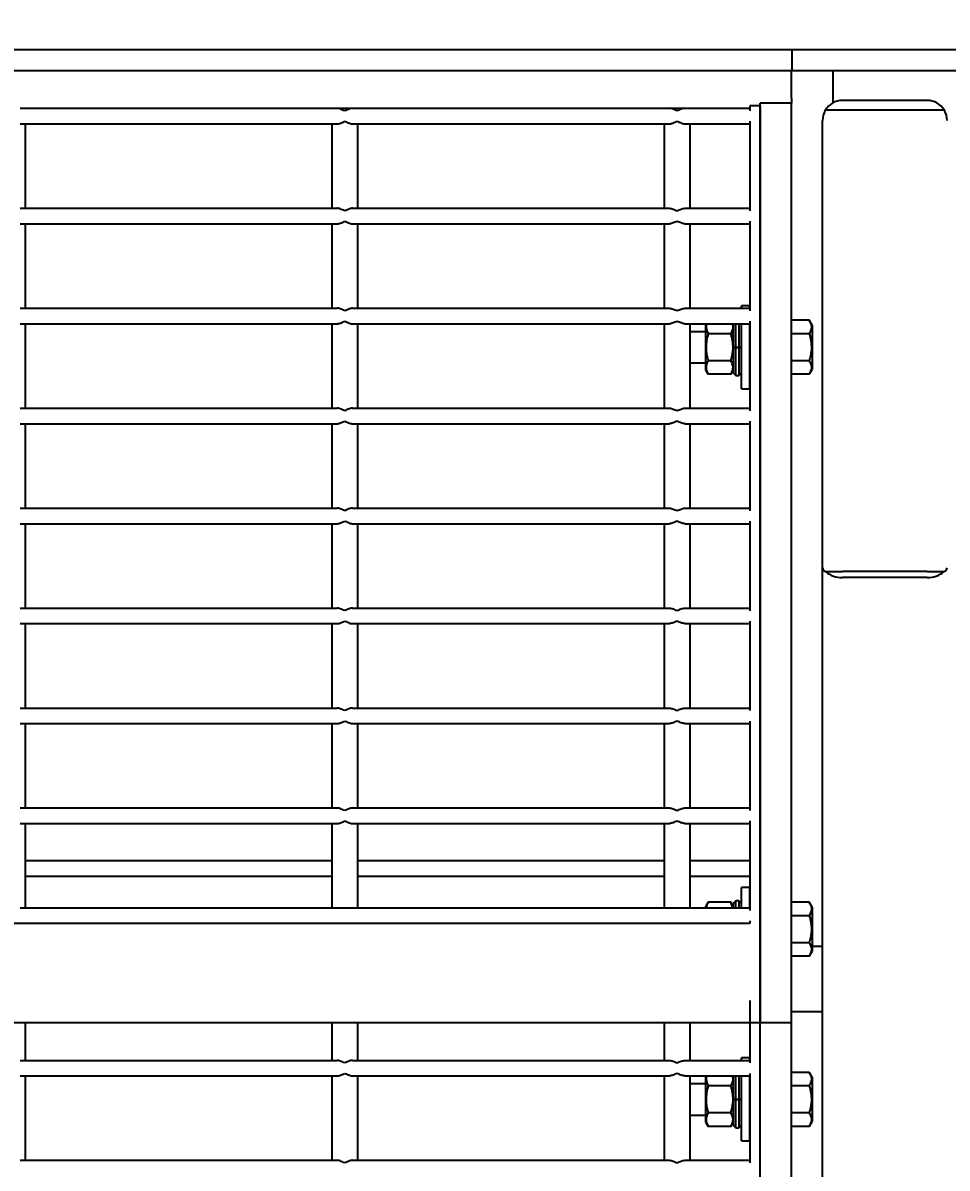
# Model space of a CAD drawing. Header units: millimetres. Extents: x 1293 to 41893, y 1011 to 26911.
# Drawn here: x 16819.2 to 17101.8, y 13381.4 to 13731.3 of the extents above; entities that cross this region are included whole.
import ezdxf

# ---------------------------------------------------------------- set-up
doc = ezdxf.new("R2010")
doc.units = ezdxf.units.MM
doc.header["$LTSCALE"] = 50
doc.layers.add('CAPA_1', color=7, linetype='Continuous')
doc.layers.add('PASILLOS', color=2, linetype='Continuous')
doc.styles.add('SLDTEXTSTYLE0', font='TXT', dxfattribs={"width": 0.75})
doc.dimstyles.new('SLDDIMSTYLE0', dxfattribs={"dimtxt": 100, "dimasz": 100, "dimexe": 0, "dimexo": 0.0625, "dimgap": 25, "dimtad": 2, "dimdec": 0, "dimrnd": 1e-09, "dimzin": 12, "dimdsep": 46, "dimtxsty": 'SLDTEXTSTYLE0', "dimsah": 1, "dimcen": 0.09, "dimadec": 0, "dimazin": 3, "dimtfac": 1, "dimtdec": 0, "dimtofl": 0, "dimtmove": 0, "dimatfit": 3, "dimfxl": 1, "dimfrac": 2, "dimtolj": 1, "dimtzin": 12, "dimarcsym": 0})

# ---------------------------------------------------------------- blocks, each defined once
blk = doc.blocks.new('_D_16')
at = {"layer": 'CAPA_1', "transparency": 16777216}
for p, q in [((18069.94, 13667.83), (18069.94, 9974.87)), ((7974.69, 13667.35), (7974.69, 9974.87)), ((7974.69, 10024.87), (18069.94, 10024.87))]:
    blk.add_line(p, q, dxfattribs=at)
for points in [[(7974.69, 10024.87), (8074.69, 10009.48), (8074.69, 10040.25)], [(18069.94, 10024.87), (17969.94, 10040.25), (17969.94, 10009.48)]]:
    blk.add_solid(points, dxfattribs=at)
at = {"layer": 'CAPA_1', "transparency": 16777216, "insert": (12837.59, 10153.77), "char_height": 100, "attachment_point": 1, "style": 'SLDTEXTSTYLE0'}
blk.add_mtext('10095', dxfattribs=at)

msp = doc.modelspace()

# ---------------------------------------------------------------- linework, layer by layer
at = {"layer": 'PASILLOS', "linetype": 'Continuous', "lineweight": 25}
for p, q in [((16226.3128232, 13723.182389), (17054.3128232, 13723.182389)), ((17054.3128232, 13723.182389), (18015.9628232, 13723.182389)), ((17054.3128232, 13723.182389), (17054.3128232, 13716.832389)), ((16226.3128232, 13716.832389), (17054.3128232, 13716.832389)), ((17054.1628232, 13708.182389), (17054.1628232, 13716.832389)), ((17054.3128232, 13716.832389), (18014.6629278, 13716.832389)), ((17066.8628232, 13716.832389), (17066.8628232, 13708.182389)), ((17041.4678232, 13706.026139), (17041.4678232, 13704.438639)), ((17044.6478232, 13706.026139), (17041.4678232, 13706.026139)), ((17054.1628232, 13706.832389), (17044.6378232, 13706.832389)), ((17044.6378232, 13425.832389), (17044.6378232, 13706.832389)), ((17044.6478232, 13706.026139), (17044.6478232, 13425.832389)), ((17054.1628232, 13708.182389), (17054.1628232, 13706.832389)), ((17054.1628232, 13425.832389), (17054.1628232, 13706.832389)), ((17066.8628232, 13708.182389), (17066.8628232, 13706.8770384)), ((17095.6918232, 13707.6224333), (17069.7838232, 13707.6224333)), ((16818.4240732, 13705.232389), (16915.2615732, 13705.232389)), ((16915.2615732, 13705.232389), (16920.0240732, 13705.232389)), ((16920.0240732, 13705.232389), (17016.8615732, 13705.232389)), ((17016.8615732, 13705.232389), (17021.6240732, 13705.232389)), ((17021.6240732, 13705.232389), (17041.4678232, 13705.232389)), ((17069.7838232, 13704.6224333), (17064.5325376, 13704.6224333)), ((17095.6918232, 13704.6224333), (17069.7838232, 13704.6224333)), ((17100.9431087, 13704.6224333), (17095.6918232, 13704.6224333)), ((16818.4240732, 13700.469889), (16915.2615732, 13700.469889)), ((16820.0115732, 13674.692389), (16820.0115732, 13700.469889)), ((16913.6740732, 13700.469889), (16913.6740732, 13674.692389)), ((16920.0240732, 13700.469889), (17016.8615732, 13700.469889)), ((16921.6115732, 13674.692389), (16921.6115732, 13700.469889)), ((17015.2740732, 13700.469889), (17015.2740732, 13674.692389)), ((17021.6240732, 13700.469889), (17041.4678232, 13700.469889)), ((17023.2115732, 13674.692389), (17023.2115732, 13700.469889)), ((17041.4678232, 13701.263639), (17041.4678232, 13673.898639)), ((17063.6878232, 13564.8575629), (17063.6878232, 13701.5264333)), ((16818.4240732, 13674.692389), (16915.2615732, 13674.692389)), ((16920.0240732, 13674.692389), (17016.8615732, 13674.692389)), ((17021.6240732, 13674.692389), (17041.4678232, 13674.692389)), ((16818.4240732, 13669.929889), (16915.2615732, 13669.929889)), ((16820.0115732, 13644.152389), (16820.0115732, 13669.929889)), ((16913.6740732, 13669.929889), (16913.6740732, 13644.152389)), ((16920.0240732, 13669.929889), (17016.8615732, 13669.929889)), ((16921.6115732, 13644.152389), (16921.6115732, 13669.929889)), ((17015.2740732, 13669.929889), (17015.2740732, 13644.152389)), ((17021.6240732, 13669.929889), (17041.4678232, 13669.929889)), ((17023.2115732, 13644.152389), (17023.2115732, 13669.929889)), ((17041.4678232, 13670.723639), (17041.4678232, 13643.358639)), ((16818.4240732, 13644.152389), (16915.2615732, 13644.152389)), ((16920.0240732, 13644.152389), (17016.8615732, 13644.152389)), ((17021.6240732, 13644.152389), (17041.4678232, 13644.152389)), ((17041.4628232, 13644.912389), (17038.9228232, 13644.912389)), ((17038.9228232, 13644.152389), (17038.9228232, 13644.912389)), ((17041.4628232, 13644.152389), (17041.4628232, 13644.912389)), ((17041.4678232, 13640.183639), (17041.4678232, 13612.818639)), ((17059.6622708, 13640.461281), (17054.1628232, 13640.461281)), ((17060.5128232, 13638.988081), (17059.6622708, 13640.461281)), ((16818.4240732, 13639.389889), (16915.2615732, 13639.389889)), ((16820.0115732, 13613.612389), (16820.0115732, 13639.389889)), ((16913.6740732, 13639.389889), (16913.6740732, 13613.612389)), ((16920.0240732, 13639.389889), (17016.8615732, 13639.389889)), ((16921.6115732, 13613.612389), (16921.6115732, 13639.389889)), ((17015.2740732, 13639.389889), (17015.2740732, 13613.612389)), ((17021.6240732, 13639.389889), (17041.4678232, 13639.389889)), ((17023.2115732, 13613.612389), (17023.2115732, 13639.389889)), ((17028.0484482, 13636.974889), (17023.2115732, 13636.974889)), ((17028.105249, 13639.389889), (17028.0484482, 13639.291507)), ((17028.0484482, 13625.133271), (17028.0484482, 13639.291507)), ((17035.7092122, 13636.3307405), (17028.7220591, 13636.3307405)), ((17036.3828232, 13639.291507), (17036.3260223, 13639.389889)), ((17036.3828232, 13639.389889), (17036.3828232, 13632.212389)), ((17037.1765732, 13632.212389), (17037.1765732, 13639.389889)), ((17038.1290732, 13639.389889), (17038.1290732, 13632.212389)), ((17038.9228232, 13619.512389), (17038.9228232, 13639.389889)), ((17041.4628232, 13619.512389), (17041.4628232, 13639.389889)), ((17041.4678232, 13636.974889), (17041.4628232, 13636.974889)), ((17059.6622708, 13636.336835), (17054.1628232, 13636.336835)), ((17060.5128232, 13638.988081), (17060.5128232, 13632.212389)), ((17036.3828232, 13632.212389), (17037.1765732, 13632.212389)), ((17036.3828232, 13632.1670052), (17037.1765732, 13632.1732552)), ((17036.3828232, 13632.1566479), (17036.3828232, 13632.1506863)), ((17036.3828232, 13632.1506863), (17036.3828232, 13624.376139)), ((17037.1765732, 13632.1444363), (17036.3828232, 13632.1506863)), ((17037.1765732, 13632.212389), (17038.1290732, 13632.212389)), ((17038.1290732, 13632.1732552), (17037.1765732, 13632.1732552)), ((17037.1765732, 13623.582389), (17037.1765732, 13632.1444363)), ((17037.1765732, 13632.1444363), (17038.1290732, 13632.1444363)), ((17038.1290732, 13632.212389), (17038.9228232, 13632.212389)), ((17038.1290732, 13632.1732552), (17038.9228232, 13632.1670052)), ((17038.9228232, 13632.1506863), (17038.1290732, 13632.1444363)), ((17038.1290732, 13632.1444363), (17038.1290732, 13623.582389)), ((17060.5128232, 13632.212389), (17060.5128232, 13625.436697)), ((17023.2115732, 13627.449889), (17028.0484482, 13627.449889)), ((17035.7092122, 13628.0940375), (17028.7220591, 13628.0940375)), ((17041.4628232, 13627.449889), (17041.4678232, 13627.449889)), ((17059.6622708, 13628.087943), (17054.1628232, 13628.087943)), ((17028.0484482, 13625.133271), (17028.727344, 13623.957389)), ((17035.7039274, 13623.957389), (17028.727344, 13623.957389)), ((17035.7039274, 13623.957389), (17036.3828232, 13625.133271)), ((17036.3828232, 13624.376139), (17037.1765732, 13623.582389)), ((17037.1765732, 13623.582389), (17038.1290732, 13623.582389)), ((17038.1290732, 13623.582389), (17038.9228232, 13624.376139)), ((17059.6622708, 13623.963497), (17054.1628232, 13623.963497)), ((17059.6622708, 13623.963497), (17060.5128232, 13625.436697)), ((17038.9228232, 13619.512389), (17041.4628232, 13619.512389)), ((16818.4240732, 13613.612389), (16915.2615732, 13613.612389)), ((16920.0240732, 13613.612389), (17016.8615732, 13613.612389)), ((17021.6240732, 13613.612389), (17041.4678232, 13613.612389)), ((16818.4240732, 13608.849889), (16915.2615732, 13608.849889)), ((16820.0115732, 13583.072389), (16820.0115732, 13608.849889)), ((16913.6740732, 13608.849889), (16913.6740732, 13583.072389)), ((16920.0240732, 13608.849889), (17016.8615732, 13608.849889)), ((16921.6115732, 13583.072389), (16921.6115732, 13608.849889)), ((17015.2740732, 13608.849889), (17015.2740732, 13583.072389)), ((17021.6240732, 13608.849889), (17041.4678232, 13608.849889)), ((17023.2115732, 13583.072389), (17023.2115732, 13608.849889)), ((17041.4678232, 13609.643639), (17041.4678232, 13582.278639)), ((16818.4240732, 13583.072389), (16915.2615732, 13583.072389)), ((16920.0240732, 13583.072389), (17016.8615732, 13583.072389)), ((17021.6240732, 13583.072389), (17041.4678232, 13583.072389)), ((16818.4240732, 13578.309889), (16915.2615732, 13578.309889)), ((16820.0115732, 13552.532389), (16820.0115732, 13578.309889)), ((16913.6740732, 13578.309889), (16913.6740732, 13552.532389)), ((16920.0240732, 13578.309889), (17016.8615732, 13578.309889)), ((16921.6115732, 13552.532389), (16921.6115732, 13578.309889)), ((17015.2740732, 13578.309889), (17015.2740732, 13552.532389)), ((17021.6240732, 13578.309889), (17041.4678232, 13578.309889)), ((17023.2115732, 13552.532389), (17023.2115732, 13578.309889)), ((17041.4678232, 13579.103639), (17041.4678232, 13551.738639)), ((17063.6878232, 10630.9617267), (17063.6878232, 13564.8575629)), ((17064.6434927, 13563.6648608), (17069.7838232, 13563.6648608)), ((17095.6918232, 13563.6648608), (17069.7838232, 13563.6648608)), ((17095.6918232, 13563.6648608), (17100.8321536, 13563.6648608)), ((17095.6918232, 13561.8527925), (17069.7838232, 13561.8527925)), ((16818.4240732, 13552.532389), (16915.2615732, 13552.532389)), ((16920.0240732, 13552.532389), (17016.8615732, 13552.532389)), ((17021.6240732, 13552.532389), (17041.4678232, 13552.532389)), ((17041.4678232, 13548.563639), (17041.4678232, 13521.198639)), ((16818.4240732, 13547.769889), (16915.2615732, 13547.769889)), ((16820.0115732, 13521.992389), (16820.0115732, 13547.769889)), ((16913.6740732, 13547.769889), (16913.6740732, 13521.992389)), ((16920.0240732, 13547.769889), (17016.8615732, 13547.769889)), ((16921.6115732, 13521.992389), (16921.6115732, 13547.769889)), ((17015.2740732, 13547.769889), (17015.2740732, 13521.992389)), ((17021.6240732, 13547.769889), (17041.4678232, 13547.769889)), ((17023.2115732, 13521.992389), (17023.2115732, 13547.769889)), ((16818.4240732, 13521.992389), (16915.2615732, 13521.992389)), ((16920.0240732, 13521.992389), (17016.8615732, 13521.992389)), ((17021.6240732, 13521.992389), (17041.4678232, 13521.992389)), ((16818.4240732, 13517.229889), (16915.2615732, 13517.229889)), ((16820.0115732, 13491.452389), (16820.0115732, 13517.229889)), ((16913.6740732, 13517.229889), (16913.6740732, 13491.452389)), ((16920.0240732, 13517.229889), (17016.8615732, 13517.229889)), ((16921.6115732, 13491.452389), (16921.6115732, 13517.229889)), ((17015.2740732, 13517.229889), (17015.2740732, 13491.452389)), ((17021.6240732, 13517.229889), (17041.4678232, 13517.229889)), ((17023.2115732, 13491.452389), (17023.2115732, 13517.229889)), ((17041.4678232, 13518.023639), (17041.4678232, 13490.658639)), ((16818.4240732, 13491.452389), (16915.2615732, 13491.452389)), ((16920.0240732, 13491.452389), (17016.8615732, 13491.452389)), ((17021.6240732, 13491.452389), (17041.4678232, 13491.452389)), ((16818.4240732, 13486.689889), (16915.2615732, 13486.689889)), ((16820.0115732, 13460.912389), (16820.0115732, 13486.689889)), ((16913.6740732, 13486.689889), (16913.6740732, 13460.912389)), ((16920.0240732, 13486.689889), (17016.8615732, 13486.689889)), ((16921.6115732, 13460.912389), (16921.6115732, 13486.689889)), ((17015.2740732, 13486.689889), (17015.2740732, 13460.912389)), ((17021.6240732, 13486.689889), (17041.4678232, 13486.689889)), ((17023.2115732, 13460.912389), (17023.2115732, 13486.689889)), ((17041.4678232, 13487.483639), (17041.4678232, 13460.118639)), ((16820.0115732, 13475.4190561), (16913.6740732, 13475.4190561)), ((16921.6115732, 13475.4190561), (17015.2740732, 13475.4190561)), ((17023.2115732, 13475.4190561), (17041.4678232, 13475.4190561)), ((16820.0115732, 13470.6565561), (16913.6740732, 13470.6565561)), ((16921.6115732, 13470.6565561), (17015.2740732, 13470.6565561)), ((17023.2115732, 13470.6565561), (17041.4678232, 13470.6565561)), ((17041.4628232, 13467.112389), (17038.9228232, 13467.112389)), ((17038.9228232, 13460.912389), (17038.9228232, 13467.112389)), ((17041.4628232, 13460.912389), (17041.4628232, 13467.112389)), ((17028.727344, 13462.667389), (17028.0484482, 13461.491507)), ((17028.0484482, 13460.912389), (17028.0484482, 13461.491507)), ((17035.7039274, 13462.667389), (17028.727344, 13462.667389)), ((17036.3828232, 13461.491507), (17035.7039274, 13462.667389)), ((17036.2860094, 13460.912389), (17035.7039274, 13462.667389)), ((17037.1765732, 13463.042389), (17036.3828232, 13462.248639)), ((17036.3828232, 13462.248639), (17036.3828232, 13460.912389)), ((17038.1290732, 13463.042389), (17037.1765732, 13463.042389)), ((17037.1765732, 13460.912389), (17037.1765732, 13463.042389)), ((17038.9228232, 13462.248639), (17038.1290732, 13463.042389)), ((17038.1290732, 13463.042389), (17038.1290732, 13460.912389)), ((17059.6622708, 13462.661281), (17054.1628232, 13462.661281)), ((17060.5128232, 13461.188081), (17059.6622708, 13462.661281)), ((17060.5128232, 13461.188081), (17060.5128232, 13454.412389)), ((16818.4240732, 13460.912389), (16915.2615732, 13460.912389)), ((16915.2615732, 13460.912389), (16920.0240732, 13460.912389)), ((16920.0240732, 13460.912389), (17016.8615732, 13460.912389)), ((17016.8615732, 13460.912389), (17021.6240732, 13460.912389)), ((17021.6240732, 13460.912389), (17041.4678232, 13460.912389)), ((17059.6622708, 13458.536835), (17054.1628232, 13458.536835)), ((17041.4678232, 13456.149889), (16285.8178232, 13456.149889)), ((17041.4678232, 13456.943639), (17041.4678232, 13456.149889)), ((17060.5128232, 13454.412389), (17060.5128232, 13447.636697)), ((17059.6622708, 13450.287943), (17054.1628232, 13450.287943)), ((17059.6622708, 13446.163497), (17060.5128232, 13447.636697)), ((17060.5128232, 13449.182389), (17063.6878232, 13449.182389)), ((17059.6622708, 13446.163497), (17054.1628232, 13446.163497)), ((17041.4678232, 13432.664389), (17041.4678232, 13425.832389)), ((17063.6878232, 13429.182389), (17054.1628232, 13429.182389)), ((17041.4678232, 13425.832389), (16285.8178232, 13425.832389)), ((16820.0115732, 13414.3390561), (16820.0115732, 13425.832389)), ((16913.6740732, 13425.832389), (16913.6740732, 13414.3390561)), ((16921.6115732, 13414.3390561), (16921.6115732, 13425.832389)), ((17015.2740732, 13425.832389), (17015.2740732, 13414.3390561)), ((17023.2115732, 13414.3390561), (17023.2115732, 13425.832389)), ((17044.6478232, 13425.832389), (17041.4678232, 13425.832389)), ((17041.4678232, 13425.832389), (17041.4678232, 13413.5453061)), ((17054.1628232, 13425.832389), (17044.6378232, 13425.832389)), ((17044.6378232, 10631.1549312), (17044.6378232, 13425.832389)), ((17054.1628232, 13278.428817), (17054.1628232, 13425.832389)), ((16818.4240732, 13414.3390561), (16915.2615732, 13414.3390561)), ((16920.0240732, 13414.3390561), (17016.8615732, 13414.3390561)), ((17021.6240732, 13414.3390561), (17041.4678232, 13414.3390561)), ((17041.4628232, 13415.0990561), (17038.9228232, 13415.0990561)), ((17038.9228232, 13414.3390561), (17038.9228232, 13415.0990561)), ((17041.4628232, 13414.3390561), (17041.4628232, 13415.0990561)), ((16818.4240732, 13409.5765561), (16915.2615732, 13409.5765561)), ((16820.0115732, 13383.7990561), (16820.0115732, 13409.5765561)), ((16913.6740732, 13409.5765561), (16913.6740732, 13383.7990561)), ((16920.0240732, 13409.5765561), (17016.8615732, 13409.5765561)), ((16921.6115732, 13383.7990561), (16921.6115732, 13409.5765561)), ((17015.2740732, 13409.5765561), (17015.2740732, 13383.7990561)), ((17021.6240732, 13409.5765561), (17041.4678232, 13409.5765561)), ((17023.2115732, 13383.7990561), (17023.2115732, 13409.5765561)), ((17028.105249, 13409.5765561), (17028.0484482, 13409.4781741)), ((17028.0484482, 13395.3199381), (17028.0484482, 13409.4781741)), ((17036.3828232, 13409.4781741), (17036.3260223, 13409.5765561)), ((17036.3828232, 13409.5765561), (17036.3828232, 13402.3990561)), ((17037.1765732, 13402.3990561), (17037.1765732, 13409.5765561)), ((17038.1290732, 13409.5765561), (17038.1290732, 13402.3990561)), ((17038.9228232, 13389.6990561), (17038.9228232, 13409.5765561)), ((17041.4628232, 13389.6990561), (17041.4628232, 13409.5765561)), ((17041.4678232, 13410.3703061), (17041.4678232, 13383.0053061)), ((17059.6622708, 13410.647948), (17054.1628232, 13410.647948)), ((17060.5128232, 13409.174748), (17059.6622708, 13410.647948)), ((17060.5128232, 13409.174748), (17060.5128232, 13402.3990561)), ((17028.0484482, 13407.1615561), (17023.2115732, 13407.1615561)), ((17035.7092122, 13406.5174076), (17028.7220591, 13406.5174076)), ((17041.4678232, 13407.1615561), (17041.4628232, 13407.1615561)), ((17059.6622708, 13406.5235021), (17054.1628232, 13406.5235021)), ((17036.3828232, 13402.3990561), (17037.1765732, 13402.3990561)), ((17036.3828232, 13402.3536722), (17037.1765732, 13402.3599222)), ((17036.3828232, 13402.343315), (17036.3828232, 13402.3373533)), ((17036.3828232, 13402.3373533), (17036.3828232, 13394.5628061)), ((17037.1765732, 13402.3311033), (17036.3828232, 13402.3373533)), ((17037.1765732, 13402.3990561), (17038.1290732, 13402.3990561)), ((17038.1290732, 13402.3599222), (17037.1765732, 13402.3599222)), ((17037.1765732, 13393.7690561), (17037.1765732, 13402.3311033)), ((17037.1765732, 13402.3311033), (17038.1290732, 13402.3311033)), ((17038.1290732, 13402.3990561), (17038.9228232, 13402.3990561)), ((17038.1290732, 13402.3599222), (17038.9228232, 13402.3536722)), ((17038.9228232, 13402.3373533), (17038.1290732, 13402.3311033)), ((17038.1290732, 13402.3311033), (17038.1290732, 13393.7690561)), ((17060.5128232, 13402.3990561), (17060.5128232, 13395.6233641)), ((17035.7092122, 13398.2807046), (17028.7220591, 13398.2807046)), ((17059.6622708, 13398.2746101), (17054.1628232, 13398.2746101)), ((17023.2115732, 13397.6365561), (17028.0484482, 13397.6365561)), ((17028.0484482, 13395.3199381), (17028.727344, 13394.1440561)), ((17035.7039274, 13394.1440561), (17036.3828232, 13395.3199381)), ((17041.4628232, 13397.6365561), (17041.4678232, 13397.6365561)), ((17059.6622708, 13394.1501641), (17060.5128232, 13395.6233641)), ((17035.7039274, 13394.1440561), (17028.727344, 13394.1440561)), ((17036.3828232, 13394.5628061), (17037.1765732, 13393.7690561)), ((17037.1765732, 13393.7690561), (17038.1290732, 13393.7690561)), ((17038.1290732, 13393.7690561), (17038.9228232, 13394.5628061)), ((17059.6622708, 13394.1501641), (17054.1628232, 13394.1501641)), ((17038.9228232, 13389.6990561), (17041.4628232, 13389.6990561)), ((16818.4240732, 13383.7990561), (16915.2615732, 13383.7990561)), ((16920.0240732, 13383.7990561), (17016.8615732, 13383.7990561)), ((17021.6240732, 13383.7990561), (17041.4678232, 13383.7990561))]:
    msp.add_line(p, q, dxfattribs=at)
for centre, radius, start, end in [((17069.7838232, 13701.5264333), 6.096, 90, 149.477677525), ((17095.6918232, 13701.5264333), 6.096, 30.522322475, 90), ((17069.7838232, 13701.5264333), 6.096, 149.477677525, 180), ((17095.6918232, 13701.5264333), 6.096, 0, 30.522322475), ((17069.4824, 13569.1946126), 7.3480051, 228.811877457, 272.350995082), ((17095.9932464, 13569.1946126), 7.3480051, 267.649004919, 311.188122543)]:
    msp.add_arc(centre, radius, start, end, dxfattribs=at)
for centre, start_param, end_param in [((17069.7838232, 13564.8575629), 3.1415926536, 3.7091249481), ((17069.7838232, 13564.8575629), 3.1415926536, 3.7091249481), ((17095.6918232, 13564.8575629), 5.7156530127, 6.2831853072), ((17095.6918232, 13564.8575629), 5.7156530127, 6.2831853072)]:
    msp.add_ellipse(centre, major_axis=(6.096, 0), ratio=0.3639702343, start_param=start_param, end_param=end_param, dxfattribs=at)
for points, knots in [([(16917.6428232, 13704.438639), (16917.6389893, 13704.4403536), (16917.1590818, 13704.6549749), (16916.4458083, 13704.9733808), (16915.6618455, 13705.2078977), (16915.3607124, 13705.226323), (16915.2615732, 13705.232389)], [0, 0, 0, 0, 0.0046971273, 0.5879730074, 0.8643521995, 1, 1, 1, 1]), ([(16920.0240732, 13705.232389), (16919.8972703, 13705.2225469), (16919.4814182, 13705.1902694), (16918.678829, 13704.8980583), (16918.0018285, 13704.5991979), (16917.6466571, 13704.4403537), (16917.6428232, 13704.438639)], [0, 0, 0, 0, 0.1723614537, 0.5652622384, 0.9953071929, 1, 1, 1, 1]), ([(17019.2428232, 13704.438639), (17019.2389892, 13704.4403538), (17019.0184798, 13704.5389765), (17018.4291512, 13704.7987021), (17017.6134314, 13705.1443955), (17017.0684636, 13705.2081756), (17016.8615732, 13705.232389)], [0, 0, 0, 0, 0.0046934742, 0.2699426106, 0.7228425567, 1, 1, 1, 1]), ([(17021.6240732, 13705.232389), (17021.4171827, 13705.2081756), (17020.8722149, 13705.1443955), (17020.0564952, 13704.7987021), (17019.4671666, 13704.5389765), (17019.2466572, 13704.4403538), (17019.2428232, 13704.438639)], [0, 0, 0, 0, 0.2771574433, 0.73005738938, 0.99530652578, 1, 1, 1, 1]), ([(16915.2615732, 13700.469889), (16915.388376, 13700.4797312), (16915.8042281, 13700.5120086), (16916.6068173, 13700.8042197), (16917.2838178, 13701.1030801), (16917.6389892, 13701.2619244), (16917.6428232, 13701.263639)], [0, 0, 0, 0, 0.17236145373, 0.56526223844, 0.99530719289, 1, 1, 1, 1]), ([(16917.6428232, 13701.263639), (16917.646657, 13701.2619245), (16918.1265646, 13701.0473031), (16918.839838, 13700.7288972), (16919.6238008, 13700.4943803), (16919.9249339, 13700.475955), (16920.0240732, 13700.469889)], [0, 0, 0, 0, 0.0046971273, 0.5879730075, 0.8643521995, 1, 1, 1, 1]), ([(17016.8615732, 13700.469889), (17017.0684636, 13700.4941024), (17017.6134314, 13700.5578825), (17018.4291512, 13700.9035759), (17019.0184798, 13701.1633015), (17019.2389892, 13701.2619243), (17019.2428232, 13701.263639)], [0, 0, 0, 0, 0.2771574433, 0.7300573894, 0.9953065258, 1, 1, 1, 1]), ([(17019.2428232, 13701.263639), (17019.2466572, 13701.2619243), (17019.4671666, 13701.1633015), (17020.0564952, 13700.9035759), (17020.8722149, 13700.5578825), (17021.4171827, 13700.4941024), (17021.6240732, 13700.469889)], [0, 0, 0, 0, 0.0046934742, 0.2699426106, 0.7228425567, 1, 1, 1, 1]), ([(16917.6428232, 13673.898639), (16917.6389893, 13673.9003536), (16917.1590818, 13674.1149749), (16916.4458083, 13674.4333808), (16915.6618455, 13674.6678977), (16915.3607124, 13674.686323), (16915.2615732, 13674.692389)], [0, 0, 0, 0, 0.0046971273, 0.5879730074, 0.8643521995, 1, 1, 1, 1]), ([(16920.0240732, 13674.692389), (16919.8972703, 13674.6825469), (16919.4814182, 13674.6502694), (16918.678829, 13674.3580583), (16918.0018285, 13674.0591979), (16917.6466571, 13673.9003537), (16917.6428232, 13673.898639)], [0, 0, 0, 0, 0.1723614537, 0.5652622384, 0.9953071929, 1, 1, 1, 1]), ([(17016.8615732, 13674.692389), (17017.0684636, 13674.6681756), (17017.6134314, 13674.6043955), (17018.4291512, 13674.2587021), (17019.0184798, 13673.9989765), (17019.2389892, 13673.9003538), (17019.2428232, 13673.898639)], [0, 0, 0, 0, 0.2771574433, 0.7300573894, 0.9953065258, 1, 1, 1, 1]), ([(17019.2428232, 13673.898639), (17019.2466572, 13673.9003538), (17019.4671666, 13673.9989765), (17020.0564952, 13674.2587021), (17020.8722149, 13674.6043955), (17021.4171827, 13674.6681756), (17021.6240732, 13674.692389)], [0, 0, 0, 0, 0.0046934742, 0.2699426106, 0.7228425567, 1, 1, 1, 1]), ([(16915.2615732, 13669.929889), (16915.388376, 13669.9397312), (16915.8042281, 13669.9720086), (16916.6068173, 13670.2642197), (16917.2838178, 13670.5630801), (16917.6389892, 13670.7219244), (16917.6428232, 13670.723639)], [0, 0, 0, 0, 0.1723614537, 0.5652622384, 0.9953071929, 1, 1, 1, 1]), ([(16917.6428232, 13670.723639), (16917.646657, 13670.7219245), (16918.1265646, 13670.5073031), (16918.839838, 13670.1888972), (16919.6238008, 13669.9543803), (16919.9249339, 13669.935955), (16920.0240732, 13669.929889)], [0, 0, 0, 0, 0.0046971273, 0.5879730075, 0.8643521995, 1, 1, 1, 1]), ([(17019.2428232, 13670.723639), (17019.2389892, 13670.7219243), (17019.0184798, 13670.6233015), (17018.4291512, 13670.3635759), (17017.6134314, 13670.0178825), (17017.0684636, 13669.9541024), (17016.8615732, 13669.929889)], [0, 0, 0, 0, 0.0046934742, 0.2699426106, 0.7228425567, 1, 1, 1, 1]), ([(17021.6240732, 13669.929889), (17021.4171827, 13669.9541024), (17020.8722149, 13670.0178825), (17020.0564952, 13670.3635759), (17019.4671666, 13670.6233015), (17019.2466572, 13670.7219243), (17019.2428232, 13670.723639)], [0, 0, 0, 0, 0.2771574433, 0.7300573894, 0.9953065258, 1, 1, 1, 1]), ([(16917.6428232, 13643.358639), (16917.6389893, 13643.3603536), (16917.1590818, 13643.5749749), (16916.4458083, 13643.8933808), (16915.6618455, 13644.1278977), (16915.3607124, 13644.146323), (16915.2615732, 13644.152389)], [0, 0, 0, 0, 0.00469712726, 0.58797300743, 0.86435219951, 1, 1, 1, 1]), ([(16920.0240732, 13644.152389), (16919.8972703, 13644.1425469), (16919.4814182, 13644.1102694), (16918.678829, 13643.8180583), (16918.0018285, 13643.5191979), (16917.6466571, 13643.3603537), (16917.6428232, 13643.358639)], [0, 0, 0, 0, 0.1723614537, 0.5652622384, 0.9953071929, 1, 1, 1, 1]), ([(17016.8615732, 13644.152389), (17017.0684636, 13644.1281756), (17017.6134314, 13644.0643955), (17018.4291512, 13643.7187021), (17019.0184798, 13643.4589765), (17019.2389892, 13643.3603538), (17019.2428232, 13643.358639)], [0, 0, 0, 0, 0.2771574433, 0.7300573894, 0.9953065258, 1, 1, 1, 1]), ([(17019.2428232, 13643.358639), (17019.2466572, 13643.3603538), (17019.4671666, 13643.4589765), (17020.0564952, 13643.7187021), (17020.8722149, 13644.0643955), (17021.4171827, 13644.1281756), (17021.6240732, 13644.152389)], [0, 0, 0, 0, 0.0046934742, 0.2699426106, 0.7228425567, 1, 1, 1, 1]), ([(16915.2615732, 13639.389889), (16915.388376, 13639.3997312), (16915.8042281, 13639.4320086), (16916.6068173, 13639.7242197), (16917.2838178, 13640.0230801), (16917.6389892, 13640.1819244), (16917.6428232, 13640.183639)], [0, 0, 0, 0, 0.1723614537, 0.5652622384, 0.9953071929, 1, 1, 1, 1]), ([(16917.6428232, 13640.183639), (16917.646657, 13640.1819245), (16918.1265646, 13639.9673031), (16918.839838, 13639.6488972), (16919.6238008, 13639.4143803), (16919.9249339, 13639.395955), (16920.0240732, 13639.389889)], [0, 0, 0, 0, 0.0046971273, 0.5879730075, 0.8643521995, 1, 1, 1, 1]), ([(17019.2428232, 13640.183639), (17019.2389892, 13640.1819243), (17019.0184798, 13640.0833015), (17018.4291512, 13639.8235759), (17017.6134314, 13639.4778825), (17017.0684636, 13639.4141024), (17016.8615732, 13639.389889)], [0, 0, 0, 0, 0.0046934742, 0.2699426106, 0.7228425567, 1, 1, 1, 1]), ([(17021.6240732, 13639.389889), (17021.4171827, 13639.4141024), (17020.8722149, 13639.4778825), (17020.0564952, 13639.8235759), (17019.4671666, 13640.0833015), (17019.2466572, 13640.1819243), (17019.2428232, 13640.183639)], [0, 0, 0, 0, 0.2771574433, 0.7300573894, 0.9953065258, 1, 1, 1, 1]), ([(17059.6622708, 13640.461281), (17059.8451353, 13640.1035222), (17060.2148297, 13639.3802468), (17060.4199868, 13637.97654), (17059.9556704, 13636.9717548), (17059.6622708, 13636.336835)], [0, 0, 0, 0, 0.2648633469, 0.5354700776, 1, 1, 1, 1]), ([(17028.2430571, 13639.389889), (17028.2421962, 13639.3879763), (17028.075297, 13639.0171946), (17027.9981864, 13637.971938), (17028.4417575, 13636.9662532), (17028.7220591, 13636.3307405)], [0, 0, 0, 0, 0.0019050038, 0.3692833919, 1, 1, 1, 1]), ([(17028.7220591, 13636.3307405), (17028.6285636, 13635.9875509), (17028.3519102, 13634.9720522), (17028.0714058, 13633.2226023), (17028.0639044, 13630.7763751), (17028.4783617, 13629.0872369), (17028.7220591, 13628.0940375)], [0, 0, 0, 0, 0.1277165798, 0.3779136182, 0.6342182989, 1, 1, 1, 1]), ([(17035.7092122, 13636.3307405), (17035.8878076, 13636.6890155), (17036.2488746, 13637.4133415), (17036.4559734, 13638.4569427), (17036.180134, 13639.1089882), (17036.0613025, 13639.389889)], [0, 0, 0, 0, 0.3577842349, 0.7233338549, 1, 1, 1, 1]), ([(17035.7092122, 13628.0940375), (17035.9529283, 13629.0872394), (17036.3631382, 13630.7589443), (17036.3615341, 13633.2043565), (17036.0840557, 13634.9548063), (17035.8027053, 13635.9875564), (17035.7092122, 13636.3307405)], [0, 0, 0, 0, 0.365780177, 0.6156618098, 0.8722839524, 1, 1, 1, 1]), ([(17059.6622708, 13636.336835), (17059.7586781, 13635.9827953), (17060.0379239, 13634.9573129), (17060.3165967, 13633.1979792), (17060.3192553, 13630.7588725), (17059.9052989, 13629.0759589), (17059.6622708, 13628.087943)], [0, 0, 0, 0, 0.1315464599, 0.3810267709, 0.6366091688, 1, 1, 1, 1]), ([(17028.7220591, 13628.0940375), (17028.539493, 13627.735586), (17028.1703982, 13627.0109032), (17027.9663504, 13625.6029763), (17028.4325169, 13624.5949288), (17028.727344, 13623.957389)], [0, 0, 0, 0, 0.2645663682, 0.5348749116, 1, 1, 1, 1]), ([(17035.7039274, 13623.957389), (17035.887391, 13624.3161412), (17036.2582891, 13625.0414106), (17036.4660956, 13626.4492118), (17036.0022964, 13627.4571198), (17035.7092122, 13628.0940375)], [0, 0, 0, 0, 0.2648580026, 0.535448761, 1, 1, 1, 1]), ([(17059.6622708, 13628.087943), (17059.8451353, 13627.7301842), (17060.2148297, 13627.0069089), (17060.4199868, 13625.603202), (17059.9556704, 13624.5984168), (17059.6622708, 13623.963497)], [0, 0, 0, 0, 0.2648633469, 0.5354700776, 1, 1, 1, 1]), ([(16917.6428232, 13612.818639), (16917.6389893, 13612.8203536), (16917.1590818, 13613.0349749), (16916.4458083, 13613.3533808), (16915.6618455, 13613.5878977), (16915.3607124, 13613.606323), (16915.2615732, 13613.612389)], [0, 0, 0, 0, 0.00469712726, 0.58797300743, 0.86435219951, 1, 1, 1, 1]), ([(16920.0240732, 13613.612389), (16919.8972703, 13613.6025469), (16919.4814182, 13613.5702694), (16918.678829, 13613.2780583), (16918.0018285, 13612.9791979), (16917.6466571, 13612.8203537), (16917.6428232, 13612.818639)], [0, 0, 0, 0, 0.1723614537, 0.5652622384, 0.9953071929, 1, 1, 1, 1]), ([(17016.8615732, 13613.612389), (17017.0684636, 13613.5881756), (17017.6134314, 13613.5243955), (17018.4291512, 13613.1787021), (17019.0184798, 13612.9189765), (17019.2389892, 13612.8203538), (17019.2428232, 13612.818639)], [0, 0, 0, 0, 0.2771574433, 0.73005738938, 0.99530652578, 1, 1, 1, 1]), ([(17019.2428232, 13612.818639), (17019.2466572, 13612.8203538), (17019.4671666, 13612.9189765), (17020.0564952, 13613.1787021), (17020.8722149, 13613.5243955), (17021.4171827, 13613.5881756), (17021.6240732, 13613.612389)], [0, 0, 0, 0, 0.00469347422, 0.26994261062, 0.7228425567, 1, 1, 1, 1]), ([(16915.2615732, 13608.849889), (16915.388376, 13608.8597312), (16915.8042281, 13608.8920086), (16916.6068173, 13609.1842197), (16917.2838178, 13609.4830801), (16917.6389892, 13609.6419244), (16917.6428232, 13609.643639)], [0, 0, 0, 0, 0.17236145373, 0.56526223844, 0.99530719289, 1, 1, 1, 1]), ([(16917.6428232, 13609.643639), (16917.646657, 13609.6419245), (16918.1265646, 13609.4273031), (16918.839838, 13609.1088972), (16919.6238008, 13608.8743803), (16919.9249339, 13608.855955), (16920.0240732, 13608.849889)], [0, 0, 0, 0, 0.0046971273, 0.5879730075, 0.8643521995, 1, 1, 1, 1]), ([(17019.2428232, 13609.643639), (17019.2389892, 13609.6419243), (17019.0184798, 13609.5433015), (17018.4291512, 13609.2835759), (17017.6134314, 13608.9378825), (17017.0684636, 13608.8741024), (17016.8615732, 13608.849889)], [0, 0, 0, 0, 0.0046934742, 0.2699426106, 0.7228425567, 1, 1, 1, 1]), ([(17021.6240732, 13608.849889), (17021.4171827, 13608.8741024), (17020.8722149, 13608.9378825), (17020.0564952, 13609.2835759), (17019.4671666, 13609.5433015), (17019.2466572, 13609.6419243), (17019.2428232, 13609.643639)], [0, 0, 0, 0, 0.2771574433, 0.7300573894, 0.9953065258, 1, 1, 1, 1]), ([(16917.6428232, 13582.278639), (16917.6389893, 13582.2803536), (16917.1590818, 13582.4949749), (16916.4458083, 13582.8133808), (16915.6618455, 13583.0478977), (16915.3607124, 13583.066323), (16915.2615732, 13583.072389)], [0, 0, 0, 0, 0.0046971273, 0.5879730074, 0.8643521995, 1, 1, 1, 1]), ([(16920.0240732, 13583.072389), (16919.8972703, 13583.0625469), (16919.4814182, 13583.0302694), (16918.678829, 13582.7380583), (16918.0018285, 13582.4391979), (16917.6466571, 13582.2803537), (16917.6428232, 13582.278639)], [0, 0, 0, 0, 0.1723614537, 0.5652622384, 0.9953071929, 1, 1, 1, 1]), ([(17016.8615732, 13583.072389), (17017.0684636, 13583.0481756), (17017.6134314, 13582.9843955), (17018.4291512, 13582.6387021), (17019.0184798, 13582.3789765), (17019.2389892, 13582.2803538), (17019.2428232, 13582.278639)], [0, 0, 0, 0, 0.2771574433, 0.7300573894, 0.9953065258, 1, 1, 1, 1]), ([(17019.2428232, 13582.278639), (17019.2466572, 13582.2803538), (17019.4671666, 13582.3789765), (17020.0564952, 13582.6387021), (17020.8722149, 13582.9843955), (17021.4171827, 13583.0481756), (17021.6240732, 13583.072389)], [0, 0, 0, 0, 0.0046934742, 0.2699426106, 0.7228425567, 1, 1, 1, 1]), ([(16915.2615732, 13578.309889), (16915.388376, 13578.3197312), (16915.8042281, 13578.3520086), (16916.6068173, 13578.6442197), (16917.2838178, 13578.9430801), (16917.6389892, 13579.1019244), (16917.6428232, 13579.103639)], [0, 0, 0, 0, 0.1723614537, 0.5652622384, 0.9953071929, 1, 1, 1, 1]), ([(16917.6428232, 13579.103639), (16917.646657, 13579.1019245), (16918.1265646, 13578.8873031), (16918.839838, 13578.5688972), (16919.6238008, 13578.3343803), (16919.9249339, 13578.315955), (16920.0240732, 13578.309889)], [0, 0, 0, 0, 0.0046971273, 0.5879730075, 0.8643521995, 1, 1, 1, 1]), ([(17019.2428232, 13579.103639), (17019.2389892, 13579.1019243), (17019.0184798, 13579.0033015), (17018.4291512, 13578.7435759), (17017.6134314, 13578.3978825), (17017.0684636, 13578.3341024), (17016.8615732, 13578.309889)], [0, 0, 0, 0, 0.0046934742, 0.2699426106, 0.7228425567, 1, 1, 1, 1]), ([(17021.6240732, 13578.309889), (17021.4171827, 13578.3341024), (17020.8722149, 13578.3978825), (17020.0564952, 13578.7435759), (17019.4671666, 13579.0033015), (17019.2466572, 13579.1019243), (17019.2428232, 13579.103639)], [0, 0, 0, 0, 0.2771574433, 0.7300573894, 0.9953065258, 1, 1, 1, 1]), ([(16917.6428232, 13551.738639), (16917.6389893, 13551.7403536), (16917.1590818, 13551.9549749), (16916.4458083, 13552.2733808), (16915.6618455, 13552.5078977), (16915.3607124, 13552.526323), (16915.2615732, 13552.532389)], [0, 0, 0, 0, 0.0046971273, 0.5879730074, 0.8643521995, 1, 1, 1, 1]), ([(16920.0240732, 13552.532389), (16919.8972703, 13552.5225469), (16919.4814182, 13552.4902694), (16918.678829, 13552.1980583), (16918.0018285, 13551.8991979), (16917.6466571, 13551.7403537), (16917.6428232, 13551.738639)], [0, 0, 0, 0, 0.1723614537, 0.5652622384, 0.9953071929, 1, 1, 1, 1]), ([(17016.8615732, 13552.532389), (17017.0684636, 13552.5081756), (17017.6134314, 13552.4443955), (17018.4291512, 13552.0987021), (17019.0184798, 13551.8389765), (17019.2389892, 13551.7403538), (17019.2428232, 13551.738639)], [0, 0, 0, 0, 0.2771574433, 0.7300573894, 0.9953065258, 1, 1, 1, 1]), ([(17019.2428232, 13551.738639), (17019.2466572, 13551.7403538), (17019.4671666, 13551.8389765), (17020.0564952, 13552.0987021), (17020.8722149, 13552.4443955), (17021.4171827, 13552.5081756), (17021.6240732, 13552.532389)], [0, 0, 0, 0, 0.0046934742, 0.2699426106, 0.7228425567, 1, 1, 1, 1]), ([(16915.2615732, 13547.769889), (16915.388376, 13547.7797312), (16915.8042281, 13547.8120086), (16916.6068173, 13548.1042197), (16917.2838178, 13548.4030801), (16917.6389892, 13548.5619244), (16917.6428232, 13548.563639)], [0, 0, 0, 0, 0.1723614537, 0.5652622384, 0.9953071929, 1, 1, 1, 1]), ([(16917.6428232, 13548.563639), (16917.646657, 13548.5619245), (16918.1265646, 13548.3473031), (16918.839838, 13548.0288972), (16919.6238008, 13547.7943803), (16919.9249339, 13547.775955), (16920.0240732, 13547.769889)], [0, 0, 0, 0, 0.0046971273, 0.5879730075, 0.8643521995, 1, 1, 1, 1]), ([(17019.2428232, 13548.563639), (17019.2389892, 13548.5619243), (17019.0184798, 13548.4633015), (17018.4291512, 13548.2035759), (17017.6134314, 13547.8578825), (17017.0684636, 13547.7941024), (17016.8615732, 13547.769889)], [0, 0, 0, 0, 0.0046934742, 0.2699426106, 0.7228425567, 1, 1, 1, 1]), ([(17021.6240732, 13547.769889), (17021.4171827, 13547.7941024), (17020.8722149, 13547.8578825), (17020.0564952, 13548.2035759), (17019.4671666, 13548.4633015), (17019.2466572, 13548.5619243), (17019.2428232, 13548.563639)], [0, 0, 0, 0, 0.2771574433, 0.7300573894, 0.9953065258, 1, 1, 1, 1]), ([(16917.6428232, 13521.198639), (16917.6389893, 13521.2003536), (16917.1590818, 13521.4149749), (16916.4458083, 13521.7333808), (16915.6618455, 13521.9678977), (16915.3607124, 13521.986323), (16915.2615732, 13521.992389)], [0, 0, 0, 0, 0.0046971273, 0.5879730074, 0.8643521995, 1, 1, 1, 1]), ([(16920.0240732, 13521.992389), (16919.8972703, 13521.9825469), (16919.4814182, 13521.9502694), (16918.678829, 13521.6580583), (16918.0018285, 13521.3591979), (16917.6466571, 13521.2003537), (16917.6428232, 13521.198639)], [0, 0, 0, 0, 0.1723614537, 0.5652622384, 0.9953071929, 1, 1, 1, 1]), ([(17016.8615732, 13521.992389), (17017.0684636, 13521.9681756), (17017.6134314, 13521.9043955), (17018.4291512, 13521.5587021), (17019.0184798, 13521.2989765), (17019.2389892, 13521.2003538), (17019.2428232, 13521.198639)], [0, 0, 0, 0, 0.2771574433, 0.7300573894, 0.9953065258, 1, 1, 1, 1]), ([(17019.2428232, 13521.198639), (17019.2466572, 13521.2003538), (17019.4671666, 13521.2989765), (17020.0564952, 13521.5587021), (17020.8722149, 13521.9043955), (17021.4171827, 13521.9681756), (17021.6240732, 13521.992389)], [0, 0, 0, 0, 0.0046934742, 0.2699426106, 0.7228425567, 1, 1, 1, 1]), ([(16915.2615732, 13517.229889), (16915.388376, 13517.2397312), (16915.8042281, 13517.2720086), (16916.6068173, 13517.5642197), (16917.2838178, 13517.8630801), (16917.6389892, 13518.0219244), (16917.6428232, 13518.023639)], [0, 0, 0, 0, 0.1723614537, 0.5652622384, 0.9953071929, 1, 1, 1, 1]), ([(16917.6428232, 13518.023639), (16917.646657, 13518.0219245), (16918.1265646, 13517.8073031), (16918.839838, 13517.4888972), (16919.6238008, 13517.2543803), (16919.9249339, 13517.235955), (16920.0240732, 13517.229889)], [0, 0, 0, 0, 0.0046971273, 0.5879730075, 0.8643521995, 1, 1, 1, 1]), ([(17019.2428232, 13518.023639), (17019.2389892, 13518.0219243), (17019.0184798, 13517.9233015), (17018.4291512, 13517.6635759), (17017.6134314, 13517.3178825), (17017.0684636, 13517.2541024), (17016.8615732, 13517.229889)], [0, 0, 0, 0, 0.0046934742, 0.2699426106, 0.7228425567, 1, 1, 1, 1]), ([(17021.6240732, 13517.229889), (17021.4171827, 13517.2541024), (17020.8722149, 13517.3178825), (17020.0564952, 13517.6635759), (17019.4671666, 13517.9233015), (17019.2466572, 13518.0219243), (17019.2428232, 13518.023639)], [0, 0, 0, 0, 0.2771574433, 0.7300573894, 0.9953065258, 1, 1, 1, 1]), ([(16917.6428232, 13490.658639), (16917.6389893, 13490.6603536), (16917.1590818, 13490.8749749), (16916.4458083, 13491.1933808), (16915.6618455, 13491.4278977), (16915.3607124, 13491.446323), (16915.2615732, 13491.452389)], [0, 0, 0, 0, 0.0046971273, 0.5879730074, 0.8643521995, 1, 1, 1, 1]), ([(16920.0240732, 13491.452389), (16919.8972703, 13491.4425469), (16919.4814182, 13491.4102694), (16918.678829, 13491.1180583), (16918.0018285, 13490.8191979), (16917.6466571, 13490.6603537), (16917.6428232, 13490.658639)], [0, 0, 0, 0, 0.1723614537, 0.5652622384, 0.9953071929, 1, 1, 1, 1]), ([(17016.8615732, 13491.452389), (17017.0684636, 13491.4281756), (17017.6134314, 13491.3643955), (17018.4291512, 13491.0187021), (17019.0184798, 13490.7589765), (17019.2389892, 13490.6603538), (17019.2428232, 13490.658639)], [0, 0, 0, 0, 0.2771574433, 0.73005738938, 0.99530652578, 1, 1, 1, 1]), ([(17019.2428232, 13490.658639), (17019.2466572, 13490.6603538), (17019.4671666, 13490.7589765), (17020.0564952, 13491.0187021), (17020.8722149, 13491.3643955), (17021.4171827, 13491.4281756), (17021.6240732, 13491.452389)], [0, 0, 0, 0, 0.00469347422, 0.26994261062, 0.7228425567, 1, 1, 1, 1]), ([(16915.2615732, 13486.689889), (16915.388376, 13486.6997312), (16915.8042281, 13486.7320086), (16916.6068173, 13487.0242197), (16917.2838178, 13487.3230801), (16917.6389892, 13487.4819244), (16917.6428232, 13487.483639)], [0, 0, 0, 0, 0.1723614537, 0.5652622384, 0.9953071929, 1, 1, 1, 1]), ([(16917.6428232, 13487.483639), (16917.646657, 13487.4819245), (16918.1265646, 13487.2673031), (16918.839838, 13486.9488972), (16919.6238008, 13486.7143803), (16919.9249339, 13486.695955), (16920.0240732, 13486.689889)], [0, 0, 0, 0, 0.0046971273, 0.5879730075, 0.8643521995, 1, 1, 1, 1]), ([(17019.2428232, 13487.483639), (17019.2389892, 13487.4819243), (17019.0184798, 13487.3833015), (17018.4291512, 13487.1235759), (17017.6134314, 13486.7778825), (17017.0684636, 13486.7141024), (17016.8615732, 13486.689889)], [0, 0, 0, 0, 0.0046934742, 0.2699426106, 0.7228425567, 1, 1, 1, 1]), ([(17021.6240732, 13486.689889), (17021.4171827, 13486.7141024), (17020.8722149, 13486.7778825), (17020.0564952, 13487.1235759), (17019.4671666, 13487.3833015), (17019.2466572, 13487.4819243), (17019.2428232, 13487.483639)], [0, 0, 0, 0, 0.2771574433, 0.7300573894, 0.9953065258, 1, 1, 1, 1]), ([(17028.727344, 13462.667389), (17028.5299224, 13462.3088667), (17028.2127952, 13461.7329559), (17028.1676327, 13461.1372496), (17028.1505853, 13460.912389)], [0, 0, 0, 0, 0.6225309906, 1, 1, 1, 1]), ([(17059.6622708, 13462.661281), (17059.8451353, 13462.3035222), (17060.2148297, 13461.5802468), (17060.4199868, 13460.17654), (17059.9556704, 13459.1717548), (17059.6622708, 13458.536835)], [0, 0, 0, 0, 0.2648633469, 0.5354700776, 1, 1, 1, 1]), ([(17059.6622708, 13458.536835), (17059.7586781, 13458.1827953), (17060.0379239, 13457.1573129), (17060.3165967, 13455.3979792), (17060.3192553, 13452.9588725), (17059.9052989, 13451.2759589), (17059.6622708, 13450.287943)], [0, 0, 0, 0, 0.1315464599, 0.3810267709, 0.6366091688, 1, 1, 1, 1]), ([(17059.6622708, 13450.287943), (17059.8451353, 13449.9301842), (17060.2148297, 13449.2069089), (17060.4199868, 13447.803202), (17059.9556704, 13446.7984168), (17059.6622708, 13446.163497)], [0, 0, 0, 0, 0.2648633469, 0.5354700776, 1, 1, 1, 1]), ([(16917.6428232, 13413.5453061), (16917.6389893, 13413.5470206), (16917.1590818, 13413.761642), (16916.4458083, 13414.0800479), (16915.6618455, 13414.3145648), (16915.3607124, 13414.3329901), (16915.2615732, 13414.3390561)], [0, 0, 0, 0, 0.0046971273, 0.5879730074, 0.8643521995, 1, 1, 1, 1]), ([(16920.0240732, 13414.3390561), (16919.8972703, 13414.3292139), (16919.4814182, 13414.2969365), (16918.678829, 13414.0047254), (16918.0018285, 13413.705865), (16917.6466571, 13413.5470207), (16917.6428232, 13413.5453061)], [0, 0, 0, 0, 0.1723614537, 0.5652622384, 0.9953071929, 1, 1, 1, 1]), ([(17016.8615732, 13414.3390561), (17017.0684636, 13414.3148427), (17017.6134314, 13414.2510625), (17018.4291512, 13413.9053692), (17019.0184798, 13413.6456436), (17019.2389892, 13413.5470208), (17019.2428232, 13413.5453061)], [0, 0, 0, 0, 0.2771574433, 0.73005738938, 0.99530652578, 1, 1, 1, 1]), ([(17019.2428232, 13413.5453061), (17019.2466572, 13413.5470208), (17019.4671666, 13413.6456436), (17020.0564952, 13413.9053692), (17020.8722149, 13414.2510625), (17021.4171827, 13414.3148427), (17021.6240732, 13414.3390561)], [0, 0, 0, 0, 0.00469347422, 0.26994261062, 0.7228425567, 1, 1, 1, 1]), ([(16915.2615732, 13409.5765561), (16915.388376, 13409.5863982), (16915.8042281, 13409.6186757), (16916.6068173, 13409.9108868), (16917.2838178, 13410.2097472), (16917.6389892, 13410.3685914), (16917.6428232, 13410.3703061)], [0, 0, 0, 0, 0.1723614537, 0.5652622384, 0.9953071929, 1, 1, 1, 1]), ([(16917.6428232, 13410.3703061), (16917.646657, 13410.3685915), (16918.1265646, 13410.1539702), (16918.839838, 13409.8355642), (16919.6238008, 13409.6010474), (16919.9249339, 13409.5826221), (16920.0240732, 13409.5765561)], [0, 0, 0, 0, 0.0046971273, 0.5879730075, 0.8643521995, 1, 1, 1, 1]), ([(17019.2428232, 13410.3703061), (17019.2389892, 13410.3685913), (17019.0184798, 13410.2699686), (17018.4291512, 13410.0102429), (17017.6134314, 13409.6645496), (17017.0684636, 13409.6007694), (17016.8615732, 13409.5765561)], [0, 0, 0, 0, 0.0046934742, 0.2699426106, 0.7228425567, 1, 1, 1, 1]), ([(17021.6240732, 13409.5765561), (17021.4171827, 13409.6007694), (17020.8722149, 13409.6645496), (17020.0564952, 13410.0102429), (17019.4671666, 13410.2699686), (17019.2466572, 13410.3685913), (17019.2428232, 13410.3703061)], [0, 0, 0, 0, 0.2771574433, 0.7300573894, 0.9953065258, 1, 1, 1, 1]), ([(17028.2430571, 13409.5765561), (17028.2421962, 13409.5746433), (17028.075297, 13409.2038617), (17027.9981864, 13408.1586051), (17028.4417575, 13407.1529203), (17028.7220591, 13406.5174076)], [0, 0, 0, 0, 0.0019050038, 0.3692833919, 1, 1, 1, 1]), ([(17035.7092122, 13406.5174076), (17035.8878076, 13406.8756826), (17036.2488746, 13407.6000086), (17036.4559734, 13408.6436098), (17036.180134, 13409.2956553), (17036.0613025, 13409.5765561)], [0, 0, 0, 0, 0.3577842349, 0.7233338549, 1, 1, 1, 1]), ([(17059.6622708, 13410.647948), (17059.8451353, 13410.2901893), (17060.2148297, 13409.5669139), (17060.4199868, 13408.163207), (17059.9556704, 13407.1584218), (17059.6622708, 13406.5235021)], [0, 0, 0, 0, 0.2648633469, 0.5354700776, 1, 1, 1, 1]), ([(17028.7220591, 13406.5174076), (17028.6285636, 13406.174218), (17028.3519102, 13405.1587192), (17028.0714058, 13403.4092694), (17028.0639044, 13400.9630422), (17028.4783617, 13399.273904), (17028.7220591, 13398.2807046)], [0, 0, 0, 0, 0.1277165798, 0.3779136182, 0.6342182989, 1, 1, 1, 1]), ([(17035.7092122, 13398.2807046), (17035.9529283, 13399.2739065), (17036.3631382, 13400.9456113), (17036.3615341, 13403.3910236), (17036.0840557, 13405.1414734), (17035.8027053, 13406.1742235), (17035.7092122, 13406.5174076)], [0, 0, 0, 0, 0.365780177, 0.6156618098, 0.8722839524, 1, 1, 1, 1]), ([(17059.6622708, 13406.5235021), (17059.7586781, 13406.1694624), (17060.0379239, 13405.14398), (17060.3165967, 13403.3846463), (17060.3192553, 13400.9455396), (17059.9052989, 13399.262626), (17059.6622708, 13398.2746101)], [0, 0, 0, 0, 0.1315464599, 0.3810267709, 0.6366091688, 1, 1, 1, 1]), ([(17028.7220591, 13398.2807046), (17028.539493, 13397.9222531), (17028.1703982, 13397.1975703), (17027.9663504, 13395.7896433), (17028.4325169, 13394.7815958), (17028.727344, 13394.1440561)], [0, 0, 0, 0, 0.2645663682, 0.5348749116, 1, 1, 1, 1]), ([(17035.7039274, 13394.1440561), (17035.887391, 13394.5028083), (17036.2582891, 13395.2280777), (17036.4660956, 13396.6358788), (17036.0022964, 13397.6437869), (17035.7092122, 13398.2807046)], [0, 0, 0, 0, 0.2648580026, 0.535448761, 1, 1, 1, 1]), ([(17059.6622708, 13398.2746101), (17059.8451353, 13397.9168513), (17060.2148297, 13397.1935759), (17060.4199868, 13395.7898691), (17059.9556704, 13394.7850839), (17059.6622708, 13394.1501641)], [0, 0, 0, 0, 0.2648633469, 0.5354700776, 1, 1, 1, 1]), ([(16917.6428232, 13383.0053061), (16917.6389893, 13383.0070206), (16917.1590818, 13383.221642), (16916.4458083, 13383.5400479), (16915.6618455, 13383.7745648), (16915.3607124, 13383.7929901), (16915.2615732, 13383.7990561)], [0, 0, 0, 0, 0.0046971273, 0.5879730074, 0.8643521995, 1, 1, 1, 1]), ([(16920.0240732, 13383.7990561), (16919.8972703, 13383.7892139), (16919.4814182, 13383.7569365), (16918.678829, 13383.4647254), (16918.0018285, 13383.165865), (16917.6466571, 13383.0070207), (16917.6428232, 13383.0053061)], [0, 0, 0, 0, 0.1723614537, 0.5652622384, 0.9953071929, 1, 1, 1, 1]), ([(17016.8615732, 13383.7990561), (17017.0684636, 13383.7748427), (17017.6134314, 13383.7110625), (17018.4291512, 13383.3653692), (17019.0184798, 13383.1056436), (17019.2389892, 13383.0070208), (17019.2428232, 13383.0053061)], [0, 0, 0, 0, 0.2771574433, 0.7300573894, 0.9953065258, 1, 1, 1, 1]), ([(17019.2428232, 13383.0053061), (17019.2466572, 13383.0070208), (17019.4671666, 13383.1056436), (17020.0564952, 13383.3653692), (17020.8722149, 13383.7110625), (17021.4171827, 13383.7748427), (17021.6240732, 13383.7990561)], [0, 0, 0, 0, 0.0046934742, 0.2699426106, 0.7228425567, 1, 1, 1, 1])]:
    msp.add_open_spline(points, degree=3, knots=knots, dxfattribs=at)

# ---------------------------------------------------------------- dimensions: what is measured, and where the dimension line sits
at = {"layer": 'CAPA_1'}
dim = msp.add_linear_dim(base=(18069.9378232, 10024.8657267), p1=(7974.6878232, 13730.853389), p2=(18069.9378232, 13731.328389), dimstyle='SLDDIMSTYLE0', dxfattribs=at)
dim.commit()
dim.dimension.update_dxf_attribs({"geometry": '_D_16', "text_midpoint": (13022.3128232, 10024.8657267), "dimtype": 160})

doc.saveas('drawing.dxf')
